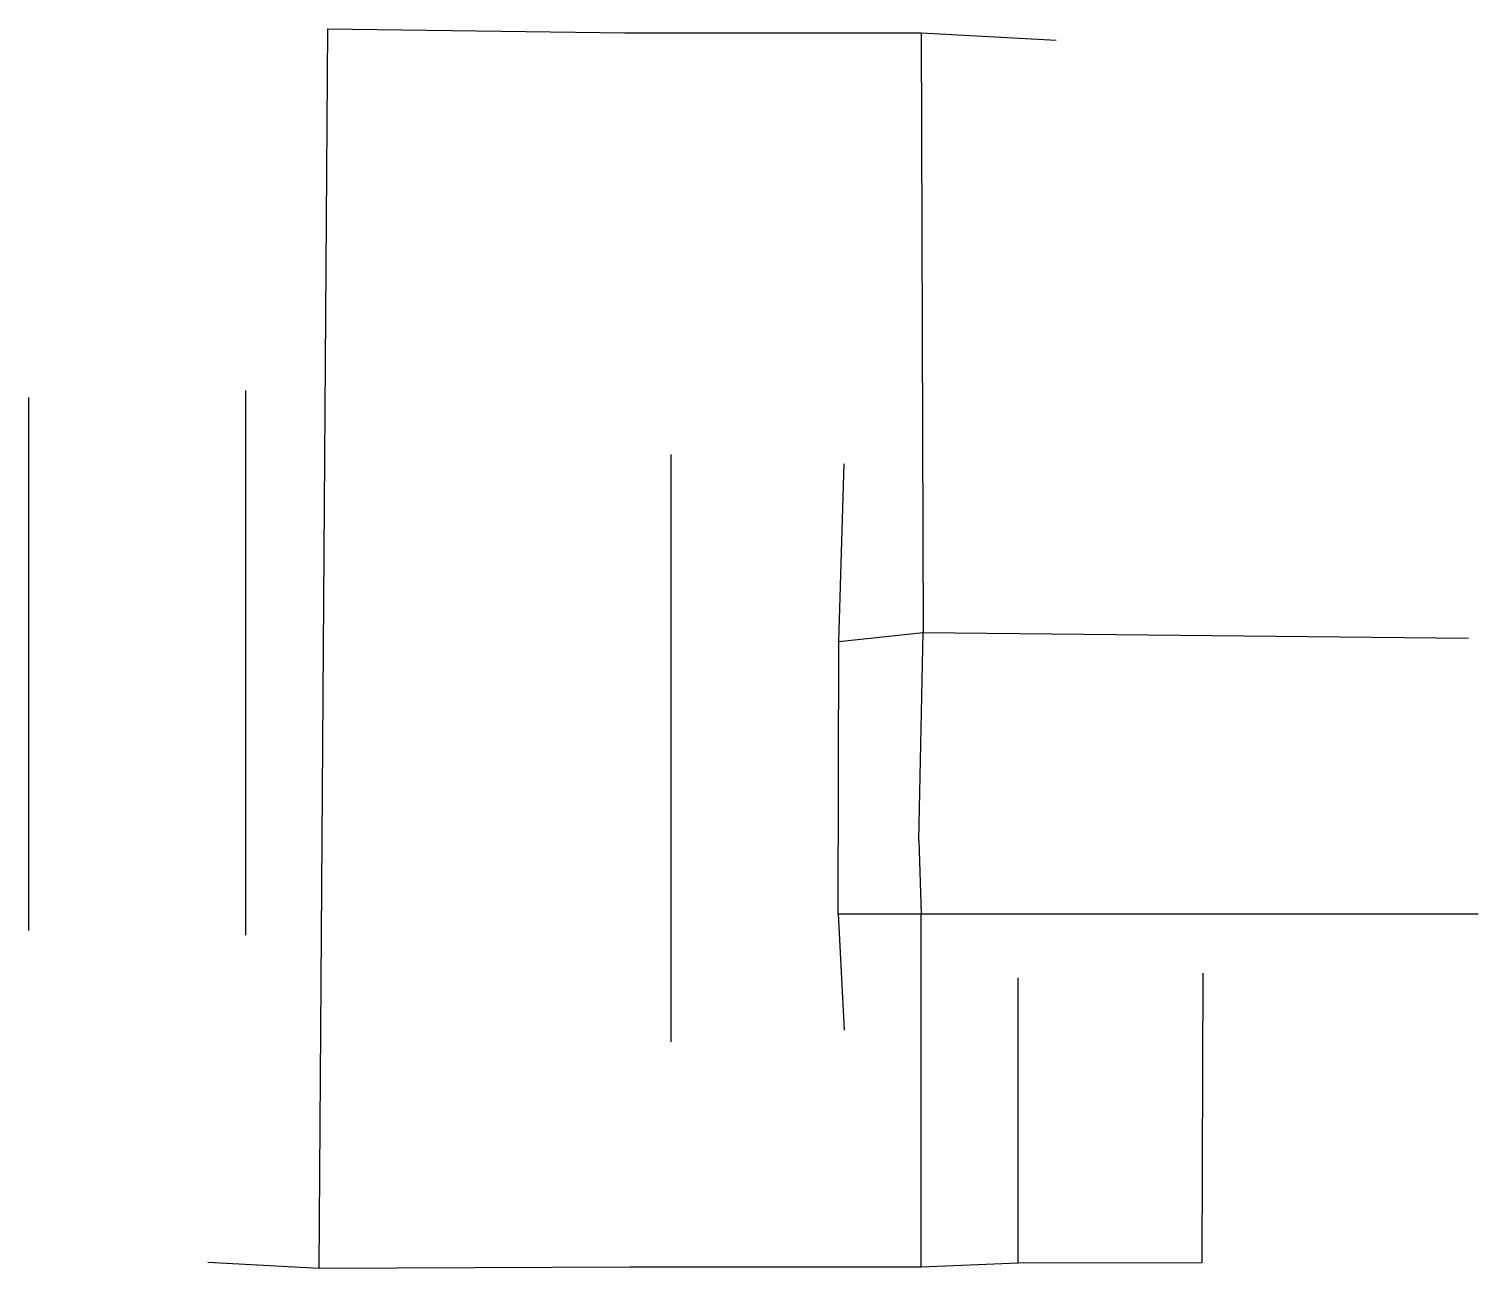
# Model space of a CAD drawing. Header units: metres. Extents: x 21 to 327, y 19 to 280.
import ezdxf

# ---------------------------------------------------------------- set-up
doc = ezdxf.new("R2010")
doc.units = ezdxf.units.M
doc.layers.add('GRAPH_LINES', color=7, linetype='Continuous')

msp = doc.modelspace()

# ---------------------------------------------------------------- linework, layer by layer
at = {"layer": 'GRAPH_LINES'}
for p, q in [((82.5, 18.75), (84.333333, 280.333333)), ((84.333333, 280.333333), (147, 279.5)), ((147, 279.5), (209.5, 279.5)), ((209.5, 279.5), (209.944444, 152.944444)), ((209.5, 279.5), (238, 278)), ((21.25, 90), (21.25, 202.5)), ((67, 89), (67, 204)), ((156.75, 66.5), (156.75, 190.5)), ((192.142857, 151), (193.25, 188.5)), ((192.142857, 151), (209.944444, 152.944444)), ((209, 109), (209.944444, 152.944444)), ((209.944444, 152.944444), (325, 151.75)), ((192, 93.5), (192.142857, 151)), ((209, 109), (209.5, 93.5)), ((192, 93.5), (193.25, 69)), ((192, 93.5), (209.5, 93.5)), ((209.5, 93.5), (327, 93.5)), ((209.5, 19), (209.5, 93.5)), ((230, 19.857143), (230, 80)), ((268.785714, 19.928571), (269, 81)), ((59, 20), (82.5, 18.75)), ((82.5, 18.75), (148, 19)), ((148, 19), (181, 19)), ((181, 19), (209.5, 19)), ((209.5, 19), (230, 19.857143)), ((230, 19.857143), (268.785714, 19.928571))]:
    msp.add_line(p, q, dxfattribs=at)

doc.saveas('drawing.dxf')
